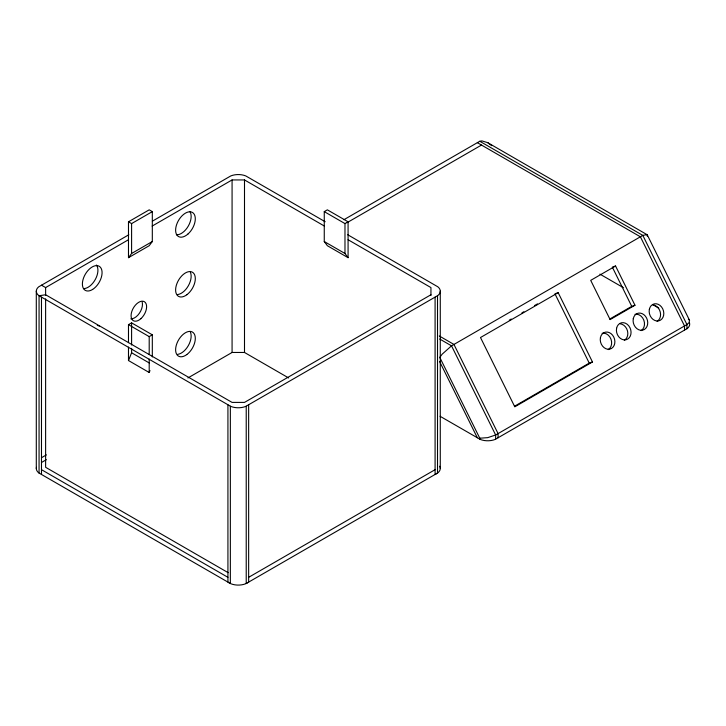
<?xml version="1.0" encoding="UTF-8"?>
<svg xmlns="http://www.w3.org/2000/svg" width="726" height="726" viewBox="0 0 726 726"><rect width="100%" height="100%" fill="white"/><g stroke="black" fill="none" stroke-linecap="round" stroke-linejoin="round"><path stroke-width="1.09" d="M647.41 236.449L646.92 234.589L487.718 142.668L481.928 140.898L479.777 141.271L343.897 219.715M149.983 370.559L149.202 372.502L128.484 360.541L131.597 352.763L131.597 348.335M128.484 257.676L131.597 253.492L152.315 241.531L152.315 211.629L149.202 209.841L128.484 221.793L128.484 257.676L149.202 245.715L152.315 241.531M128.82 234.761L38.696 286.834A12.95 7.478 0 0 0 38.696 295.5L230.777 406.397A12.95 7.478 0 0 0 245.787 406.397L437.878 295.5A12.95 7.478 0 0 0 437.878 286.834L347.754 234.761M440.065 416.27L480.213 439.402A12.95 7.478 0 0 0 495.223 439.402L687.304 328.506A12.95 7.478 0 0 0 689.546 323.025M128.484 221.793L131.597 223.59L152.315 211.629M152.369 221.167L230.777 175.937A12.95 7.478 0 0 1 245.787 175.937L325.184 221.739M41.482 285.191L45.62 287.578L128.484 239.734M152.133 226.085L232.075 179.939L244.499 179.939L324.44 226.085M128.484 342.599L128.484 324.658L131.597 322.861L152.315 334.822L152.315 356.974M324.259 211.629L327.362 209.841L348.081 221.793L348.081 257.676L327.362 245.715L324.259 241.531L324.259 211.629L344.977 223.59L348.081 221.793M128.484 324.658L149.202 336.619L152.315 334.822M347.064 222.673L481.501 145.064M41.482 457.716L46.382 454.884M41.482 462.498L46.382 459.667M187.916 377.956L232.075 352.464L244.499 352.464L288.658 377.956M430.945 294.756L244.499 402.404L232.075 402.404L45.62 294.756L39.059 295.754L39.059 473.062L230.351 583.504L230.351 406.197M509.298 320.148L511.24 319.023M521.921 312.861L523.863 311.735M534.554 305.564L537.467 303.885M558.176 292.678L480.494 337.526L514.788 406.823L592.47 361.975L558.176 292.678L555.753 293.513M615.566 266.006L590.71 280.363L610.121 319.585L634.978 305.238L615.566 266.006L612.327 267.132L631.738 306.354L634.978 305.238M609.749 319.05L631.738 306.354M514.462 406.27L589.24 363.1L592.47 361.975M248.646 577.324L435.092 469.677M646.92 234.589L642.819 235.396L451.527 345.839L442.179 354.161L439.774 357.383L479.777 438.214L487.718 437.642L495.649 435.001L686.941 324.558L689.083 322.625L689.546 320.311L647.329 234.997M479.777 141.271L642.819 235.396L686.941 324.558L686.941 328.76M477.354 142.668L640.396 236.803L684.518 325.956L684.518 330.158M599.912 274.129L623.462 287.723M652.901 304.72L658.791 308.123M348.081 239.734L430.945 287.578L430.945 295.473M324.259 241.531L344.977 253.492L348.081 257.676M439.239 335.947L453.95 344.442L498.072 433.603L498.072 437.796M439.738 339.042L451.527 345.839L495.649 435.001L495.649 439.203M131.597 352.763L149.483 363.1M228.145 572.669L45.62 467.29L45.62 298.858M41.482 469.677L227.928 577.324M487.718 142.668L491.656 145.654M39.059 473.062L38.696 472.817A12.95 7.478 0 0 1 36.454 467.335M688.33 319.131L689.546 320.311M554.945 293.794L589.24 363.1M439.611 361.521L477.354 437.796M480.213 438.268L480.213 439.402M479.777 438.214L479.777 439.203M440.274 291.171L440.274 468.479M437.515 295.754L437.515 473.062L246.223 583.504L246.223 406.197M435.092 297.152L435.092 474.459L437.878 472.817A12.95 7.478 0 0 0 439.657 466.21M344.977 223.59L344.977 253.492M248.646 404.79L248.646 582.107L245.787 583.713A12.95 7.478 0 0 1 230.777 583.713L227.928 582.107L227.928 404.79M244.499 179.939L244.499 352.464M232.075 179.939L232.075 352.464M149.202 336.619L149.202 354.56M149.202 359.043L149.202 372.502M131.597 223.59L131.597 253.492M131.597 322.861L131.597 345.013M128.484 347.082L128.484 360.541M45.62 287.578L45.62 295.473M41.482 297.152L41.482 474.459M36.3 291.171L36.3 468.479M189.84 211.493A13.912 8.031 -60 0 1 188.27 226.113A13.912 8.031 -60 0 1 176.391 234.77M96.395 265.026A13.912 8.031 -60 0 1 95.333 279.419A13.912 8.031 -60 0 1 83.535 288.612M190.366 272.214A13.912 8.031 -60 0 1 188.343 285.79A13.912 8.031 -60 0 1 177.643 294.556M190.384 332.063A13.912 8.031 -60 0 1 188.306 345.658A13.912 8.031 -60 0 1 177.598 354.37M142.205 302.152A10.99 6.343 -60 0 1 139.428 313.196A10.99 6.343 -60 0 1 130.816 318.823M97.266 325.439A13.912 8.031 -60 0 1 99.281 326.11M602.163 333.27A8.794 7.133 70.9 0 1 610.993 339.205A8.794 7.133 70.9 0 1 608.234 349.605M620.24 323.814A8.794 7.133 70.9 0 1 627.509 330.965A8.794 7.133 70.9 0 1 624.378 340.249M652.992 304.902A8.794 7.133 70.9 0 1 660.261 312.062A8.794 7.133 70.9 0 1 657.13 321.337M635.014 314.304A8.794 7.133 70.9 0 1 643.844 320.239A8.794 7.133 70.9 0 1 641.094 330.639M188.007 233.99A13.912 8.031 -60 0 0 192.417 212.437A13.912 8.031 -60 0 0 175.955 227.029A13.912 8.031 -60 0 0 188.007 233.99M92.647 289.42A13.912 8.031 -60 0 0 100.542 267.422A13.912 8.031 -60 0 0 83.508 278.085A13.912 8.031 -60 0 0 92.647 289.42M186.845 294.738A13.912 8.031 -60 0 0 193.207 272.804A13.912 8.031 -60 0 0 176.327 285.318A13.912 8.031 -60 0 0 186.845 294.738M186.791 354.578A13.912 8.031 -60 0 0 193.234 332.635A13.912 8.031 -60 0 0 176.345 345.059A13.912 8.031 -60 0 0 186.791 354.578M140.853 318.705A10.99 6.343 -60 0 0 144.338 301.68A10.99 6.343 -60 0 0 131.342 313.205A10.99 6.343 -60 0 0 140.853 318.705M616.592 328.27A8.794 7.133 70.9 0 0 625.876 339.786A8.794 7.133 70.9 0 0 628.734 325.783A8.794 7.133 70.9 0 0 616.592 328.27M600.42 337.672A8.794 7.133 70.9 0 0 609.731 349.152A8.794 7.133 70.9 0 0 612.544 335.131A8.794 7.133 70.9 0 0 600.42 337.672M633.272 318.705A8.794 7.133 70.9 0 0 642.592 330.185A8.794 7.133 70.9 0 0 645.396 316.164A8.794 7.133 70.9 0 0 633.272 318.705M649.343 309.358A8.794 7.133 70.9 0 0 658.627 320.883A8.794 7.133 70.9 0 0 661.486 306.88A8.794 7.133 70.9 0 0 649.343 309.358"/></g></svg>
